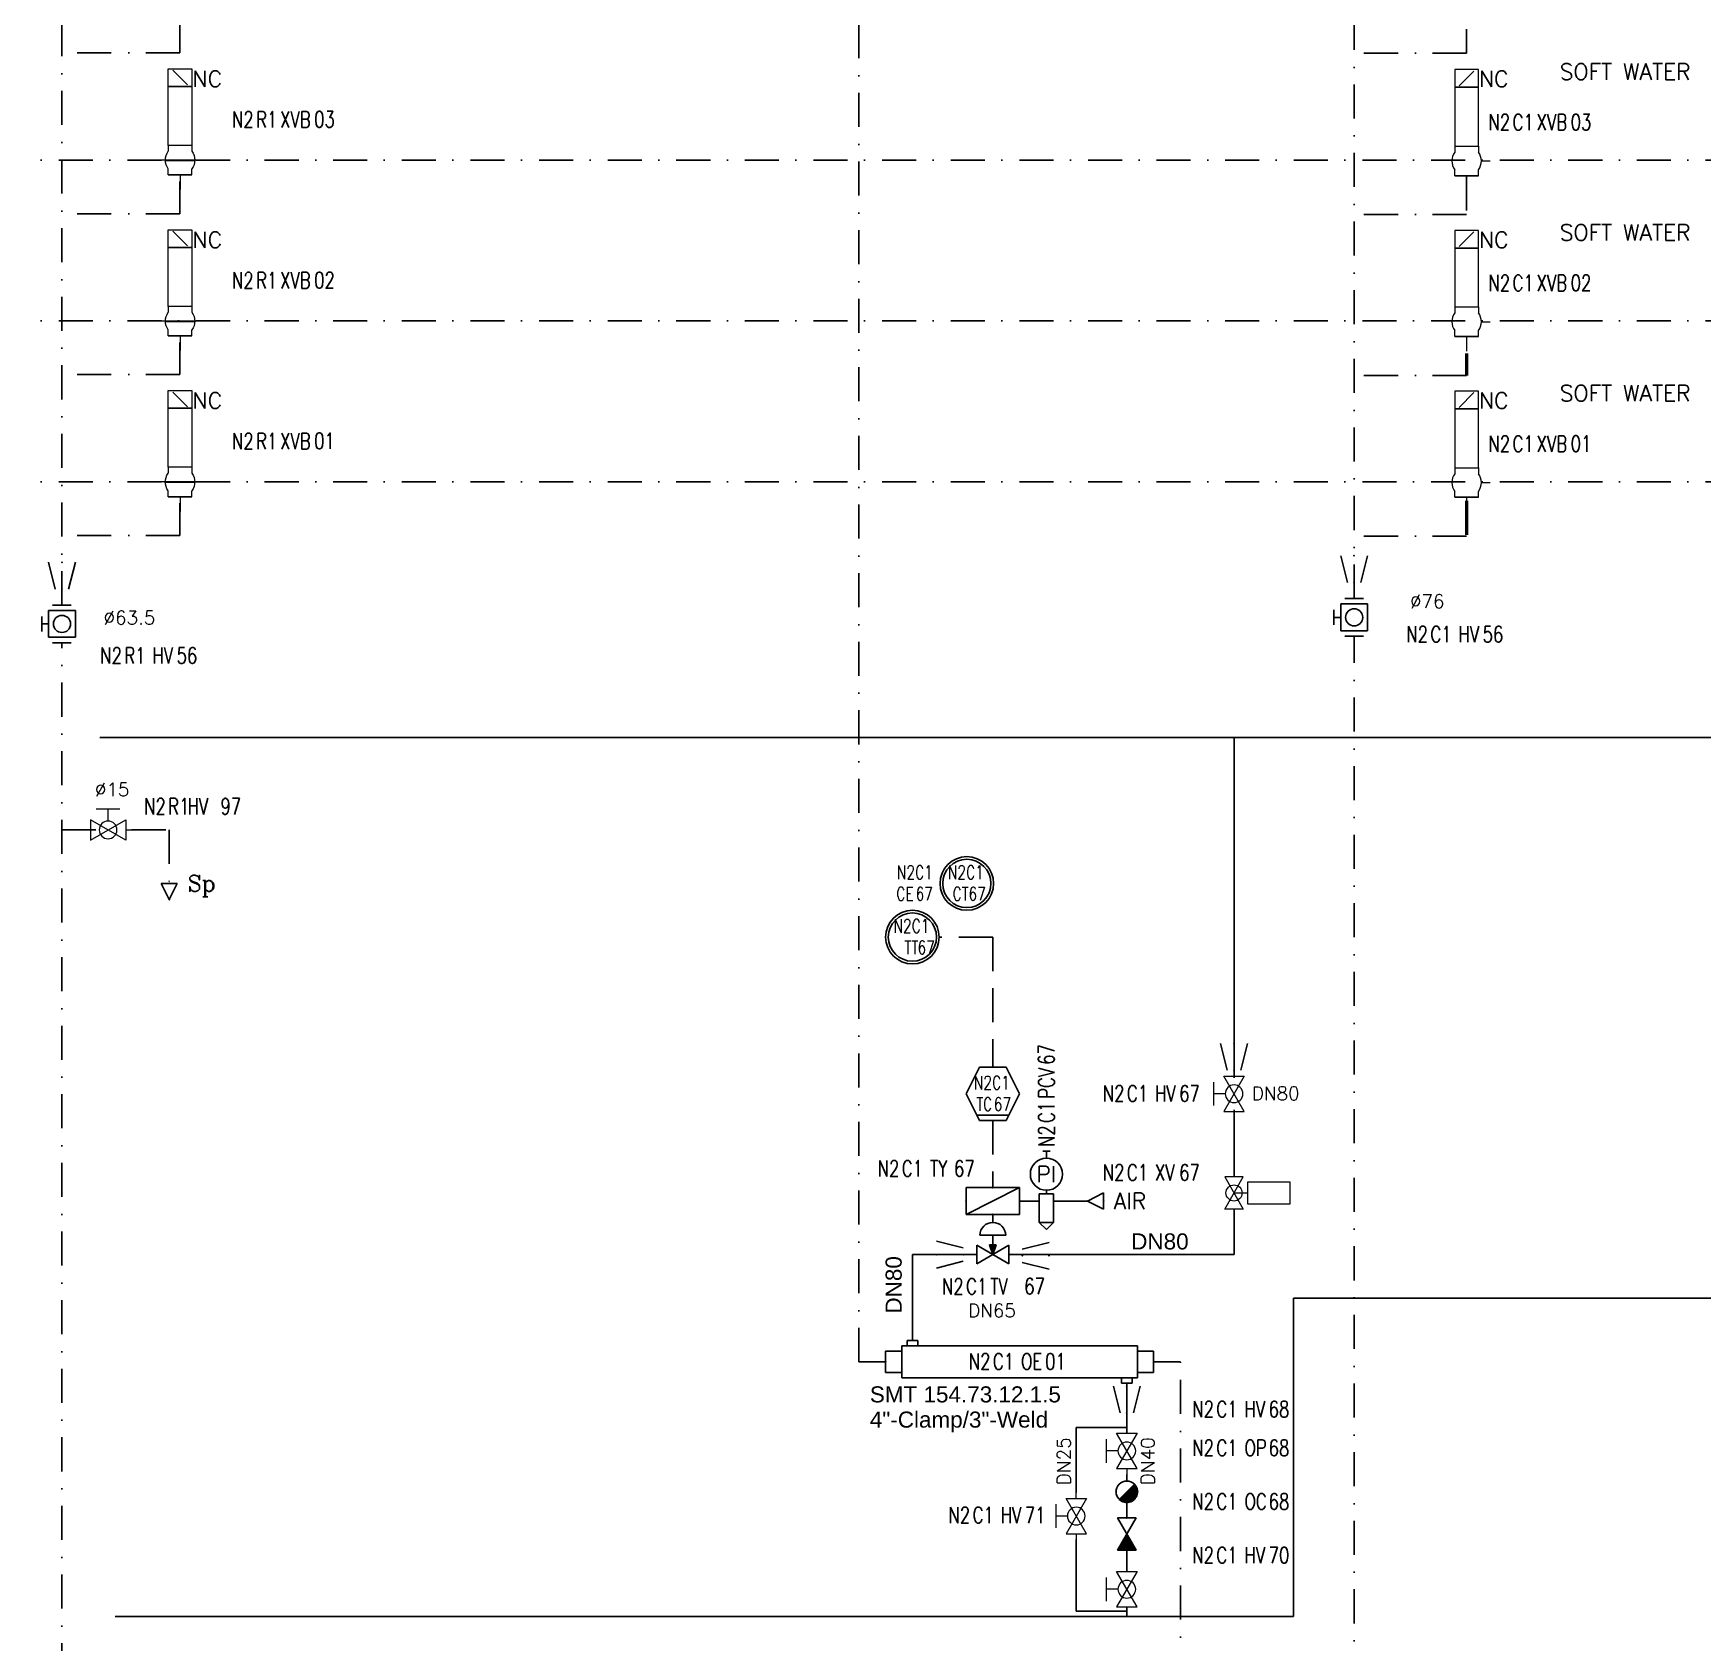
# Model space of a CAD drawing. Header units: inches. Extents: x 23035 to 25275, y 24242 to 25664.
# Drawn here: x 24309.3 to 24620.7, y 24426.5 to 24726.8 of the extents above; entities that cross this region are included whole.
import ezdxf
from ezdxf.enums import TextEntityAlignment as Align

# ---------------------------------------------------------------- set-up
doc = ezdxf.new("R2010")
doc.units = ezdxf.units.IN
doc.header["$MEASUREMENT"] = 0
doc.linetypes.add('DASHDOT2', pattern=[12.7, 6.35, -3.175, 0, -3.175])
doc.linetypes.add('DASHED2', pattern=[9.525, 6.35, -3.175])
for name, color, linetype, lineweight in [('17 Pipe CIP', 4, 'DASHDOT2', 50), ('31 Equipment', 7, 'Continuous', 9), ('40 TXT Data', 7, 'Continuous', 9)]:
    doc.layers.add(name, color=color, linetype=linetype, lineweight=lineweight)
for name, color, linetype in [('20 Pipe Steam Industrial', 231, 'Continuous'), ('DIAMETRE', 7, 'Continuous'), ('ECHANGEURS', 7, 'Continuous'), ('LIAISON INSTRUMENTATION', 140, 'DASHED2'), ('MATERIEL-DIVERS', 7, 'Continuous'), ('REGUL', 140, 'DASHED2'), ('REPERES', 7, 'Continuous'), ('techn-data', 7, 'Continuous'), ('TEXTES', 7, 'Continuous'), ('TUYAUTERIE-AIR INSTRUMENT', 3, 'Continuous'), ('TUYAUTERIE-NEP', 4, 'DASHDOT2'), ('TUYAUTERIE-VAPEUR INDUSTRIELLE', 231, 'Continuous'), ('TUYAUTERIE-VAPEUR PROCESS', 6, 'Continuous'), ('TXT_ENG', 7, 'Continuous'), ('TXT_FR', 7, 'Continuous'), ('VANNES', 7, 'Continuous')]:
    doc.layers.add(name, color=color, linetype=linetype)
doc.layers.get('REPERES').off()
doc.styles.add('ROMANC', font='romanc')
doc.styles.add('ROMANS', font='ROMANS.SHX')
doc.styles.get("Standard").update_dxf_attribs({"font": 'arial.ttf'})

# ---------------------------------------------------------------- blocks, each defined once
blk = doc.blocks.new('APV-VLV-SSEAT-SW41-3')
at = {"layer": '31 Equipment', "ltscale": 38}
for p, q in [((1.25, 15.25), (-1.25, 12.75)), ((-2, 2.5), (-2, 1.5)), ((2, 2.5), (2, 1.5)), ((2.5, 0), (4, 0)), ((-2, -2.5), (-2, -1.5)), ((2, -2.5), (-2, -2.5)), ((-2, -2.5), (2, -2.5)), ((0, -2.5), (0, -5)), ((2, -2.5), (2, -1.5))]:
    blk.add_line(p, q, dxfattribs=at)
for points in [[(-2, 12.5), (2, 12.5), (2, 15.5), (-2, 15.5)], [(-2, 2.5), (2, 2.5), (2, 12.5), (-2, 12.5)]]:
    blk.add_lwpolyline(points, close=True, dxfattribs=at)
for start, end in [(143.1301, 216.8699), (323.1301, 36.8699)]:
    blk.add_arc((0, 0), 2.5, start, end, dxfattribs=at)
blk = doc.blocks.new('CR')
at = {"color": 7}
for p, q in [((-2.5, 2.5), (2.5, 1.25)), ((2.5, 1.25), (2.5, 1.25)), ((2.5, -1.25), (-2.5, -2.5))]:
    blk.add_line(p, q, dxfattribs=at)
at = {"color": 7, "extrusion": (-1, 0, 0)}
blk.add_point((-2.5, 0), dxfattribs=at)
at = {"color": 7, "extrusion": (1, 0, 0)}
blk.add_point((2.5, 0), dxfattribs=at)
blk = doc.blocks.new('VALVBUTT A BRIDES')
at = {"layer": 'VANNES'}
for p, q in [((-1.4, 3.77), (1.4, 3.77)), ((0, 3.77), (0, 2.5)), ((-3.5, -1.73), (-3.5, 1.74)), ((-2.5, 2.5), (-2.5, -2.5)), ((-2.5, 2.5), (2.5, 2.5)), ((2.5, 2.5), (2.5, -2.5)), ((3.5, -1.73), (3.5, 1.74)), ((-2.5, -2.5), (2.5, -2.5))]:
    blk.add_line(p, q, dxfattribs=at)
blk.add_circle((0, 0), 1.6, dxfattribs=at)
blk = doc.blocks.new('*X32')
at = {"color": 0}
for p, q in [((69.01, 247.98), (69.02, 248)), ((69.02, 247.95), (69.07, 248)), ((69.03, 247.92), (69.11, 248)), ((69.04, 247.88), (69.16, 248)), ((69.05, 247.85), (69.2, 248)), ((69.06, 247.81), (69.25, 248)), ((69.07, 247.78), (69.29, 248)), ((69.08, 247.75), (69.34, 248)), ((69.1, 247.71), (69.38, 248)), ((69.11, 247.68), (69.43, 248)), ((69.12, 247.65), (69.47, 248)), ((69.13, 247.61), (69.52, 248)), ((69.14, 247.58), (69.56, 248)), ((69.15, 247.54), (69.61, 248)), ((69.16, 247.51), (69.65, 248)), ((69.17, 247.48), (69.7, 248)), ((69.19, 247.44), (69.74, 248)), ((69.2, 247.41), (69.79, 248)), ((69.21, 247.38), (69.83, 248)), ((69.22, 247.34), (69.88, 248)), ((69.23, 247.31), (69.92, 248)), ((69.24, 247.28), (69.97, 248)), ((69.25, 247.24), (70.01, 248)), ((69.26, 247.21), (70.06, 248)), ((69.28, 247.17), (70.1, 248)), ((69.29, 247.14), (70.15, 248)), ((69.3, 247.11), (70.19, 248)), ((69.31, 247.07), (70.24, 248)), ((69.32, 247.04), (70.28, 248)), ((69.33, 247.01), (70.33, 248)), ((69.34, 246.97), (70.37, 248)), ((69.35, 246.94), (70.42, 248)), ((69.37, 246.9), (70.46, 248)), ((69.38, 246.87), (70.51, 248)), ((69.39, 246.84), (70.55, 248)), ((69.4, 246.8), (70.6, 248)), ((69.41, 246.77), (70.64, 248)), ((69.42, 246.74), (70.68, 248)), ((69.43, 246.7), (70.73, 248)), ((69.44, 246.67), (70.77, 248)), ((69.45, 246.64), (70.82, 248)), ((69.47, 246.6), (70.86, 248)), ((69.48, 246.57), (70.91, 248)), ((69.49, 246.53), (70.95, 248)), ((69.5, 246.5), (71, 248)), ((69.51, 246.47), (70.98, 247.93)), ((69.52, 246.43), (70.96, 247.87)), ((69.53, 246.4), (70.93, 247.8)), ((69.54, 246.37), (70.91, 247.73)), ((69.56, 246.33), (70.89, 247.66)), ((69.57, 246.3), (70.87, 247.6)), ((69.58, 246.26), (70.84, 247.53)), ((69.59, 246.23), (70.82, 247.46)), ((69.6, 246.2), (70.8, 247.4)), ((69.61, 246.16), (70.78, 247.33)), ((69.62, 246.13), (70.75, 247.26)), ((69.63, 246.1), (70.73, 247.19)), ((69.65, 246.06), (70.71, 247.13)), ((69.66, 246.03), (70.69, 247.06)), ((69.67, 246), (70.66, 246.99)), ((69.68, 245.96), (70.64, 246.92)), ((69.69, 245.93), (70.62, 246.86)), ((69.7, 245.89), (70.6, 246.79)), ((69.71, 245.86), (70.57, 246.72)), ((69.72, 245.83), (70.55, 246.65)), ((69.74, 245.79), (70.53, 246.59)), ((69.75, 245.76), (70.51, 246.52)), ((69.76, 245.73), (70.48, 246.45)), ((69.77, 245.69), (70.46, 246.38)), ((69.78, 245.66), (70.44, 246.32)), ((69.79, 245.63), (70.42, 246.25)), ((69.8, 245.59), (70.39, 246.18)), ((69.81, 245.56), (70.37, 246.12)), ((69.83, 245.52), (70.35, 246.05)), ((69.84, 245.49), (70.33, 245.98)), ((69.85, 245.46), (70.3, 245.91)), ((69.86, 245.42), (70.28, 245.85)), ((69.87, 245.39), (70.26, 245.78)), ((69.88, 245.36), (70.24, 245.71)), ((69.89, 245.32), (70.21, 245.64)), ((69.9, 245.29), (70.19, 245.58)), ((69.92, 245.25), (70.17, 245.51)), ((69.93, 245.22), (70.15, 245.44)), ((69.94, 245.19), (70.12, 245.37)), ((69.95, 245.15), (70.1, 245.31)), ((69.96, 245.12), (70.08, 245.24)), ((69.97, 245.09), (70.06, 245.17)), ((69.98, 245.05), (70.04, 245.11)), ((69.99, 245.02), (70.01, 245.04))]:
    blk.add_line(p, q, dxfattribs=at)
blk = doc.blocks.new('CVC')
at = {"color": 7}
for p, q in [((-2.4, 3.6), (-2.4, 3.6)), ((2.4, 3.6), (-2.4, 3.6)), ((0, 3.6), (0, 1.8)), ((3, -1.734), (-3, 1.734)), ((-3, -1.734), (3, 1.734)), ((-3, 1.734), (-3, -1.734)), ((-0.6, 1.8), (0, 0)), ((0.6, 1.8), (-0.6, 1.8)), ((0, 0), (0.6, 1.8)), ((3, 1.734), (3, -1.734))]:
    blk.add_line(p, q, dxfattribs=at)
blk.add_arc((0, 3.6), 2.4, 0, 180, dxfattribs=at)
at = {"color": 7, "xscale": 0.6000000000000001, "yscale": 0.6000000000000001, "zscale": 0.6000000000000001}
blk.add_blockref('*X32', (-42, -147), dxfattribs=at)
blk = doc.blocks.new('EP')
at = {"color": 7}
for p, q in [((-5, -2.5), (-5, 2.5)), ((-5, -2.5), (5, 2.5)), ((-5, 2.5), (5, 2.5)), ((5, 2.5), (5, -2.5)), ((5, -2.5), (-5, -2.5))]:
    blk.add_line(p, q, dxfattribs=at)
at = {"color": 7, "extrusion": (-1, 0, 0)}
blk.add_point((-5, 0), dxfattribs=at)
at = {"color": 7, "extrusion": (0, 1, 0)}
blk.add_point((0, 2.5), dxfattribs=at)
at = {"color": 7, "extrusion": (1, 0, 0)}
blk.add_point((5, 0), dxfattribs=at)
at = {"color": 7, "extrusion": (0, -1, 0)}
blk.add_point((0, -2.5), dxfattribs=at)
at = {"layer": 'REGUL', "color": 2}
for p in [(-5, 0), (0, 2.5), (5, 0), (0, -2.5)]:
    blk.add_point(p, dxfattribs=at)
at = {"layer": 'REGUL', "color": 7, "extrusion": (-1, 0, 0)}
blk.add_point((-5, 0), dxfattribs=at)
at = {"layer": 'REGUL', "color": 7, "extrusion": (0, 1, 0)}
blk.add_point((0, 2.5), dxfattribs=at)
at = {"layer": 'REGUL', "color": 7, "extrusion": (1, 0, 0)}
blk.add_point((5, 0), dxfattribs=at)
at = {"layer": 'REGUL', "color": 7, "extrusion": (0, -1, 0)}
blk.add_point((0, -2.5), dxfattribs=at)
blk = doc.blocks.new('INSTR-F-L-TT')
at = {"layer": 'MATERIEL-DIVERS'}
for radius in [5, 4.5]:
    blk.add_circle((0, 0), radius, dxfattribs=at)
blk = doc.blocks.new('INSTR-F-PLC-TC')
at = {"layer": 'MATERIEL-DIVERS', "color": 7, "lineweight": -3}
for p, q in [((-5, 0), (-2.5, 5)), ((-2.5, 5), (2.5, 5)), ((2.5, 5), (5, 0)), ((-2.5, -5), (-5, 0)), ((5, 0), (2.5, -5)), ((-3, -4), (3, -4)), ((2.5, -5), (-2.5, -5))]:
    blk.add_line(p, q, dxfattribs=at)
blk = doc.blocks.new('TUBLISSE')
at = {"layer": 'MATERIEL-DIVERS'}
for p, q in [((4, 3), (4, 4)), ((4, 4), (6, 4)), ((6, 4), (6, 3)), ((3, 2), (0, 2)), ((0, 2), (0, -2)), ((47, 3), (3, 3)), ((3, 3), (3, -3)), ((47, -3), (47, 3)), ((47, 2), (50, 2)), ((50, 2), (50, -2)), ((0, -2), (3, -2)), ((3, -3), (47, -3)), ((44, -4), (44, -3)), ((46, -3), (46, -4)), ((50, -2), (47, -2)), ((46, -4), (44, -4))]:
    blk.add_line(p, q, dxfattribs=at)
at = {"layer": 'MATERIEL-DIVERS', "color": 7, "extrusion": (0, 1, 0)}
blk.add_point((5, 4), dxfattribs=at)
at = {"layer": 'MATERIEL-DIVERS', "color": 2}
for p in [(5, 4), (0, 0), (50, 0), (45, -4)]:
    blk.add_point(p, dxfattribs=at)
at = {"layer": 'MATERIEL-DIVERS', "color": 7, "extrusion": (-1, 0, 0)}
blk.add_point((0, 0), dxfattribs=at)
at = {"layer": 'MATERIEL-DIVERS', "color": 7, "extrusion": (1, 0, 0)}
blk.add_point((50, 0), dxfattribs=at)
at = {"layer": 'MATERIEL-DIVERS', "color": 7, "extrusion": (0, -1, 0)}
blk.add_point((45, -4), dxfattribs=at)
blk = doc.blocks.new('DETR12MODIF')
at = {"layer": 'MATERIEL-DIVERS', "color": 7}
for p, q in [((-0.67, 9.33), (0.67, 9.33)), ((0, 8), (0, 9.33)), ((-1.33, 0), (-2, 0)), ((-1.33, -4), (-1.33, 1.33)), ((-1.33, 1.33), (1.33, 1.33)), ((1.33, 1.33), (1.33, -4)), ((1.33, 0), (2, 0)), ((-1.33, -4), (0, -5.33)), ((1.33, -4), (-1.33, -4)), ((0, -5.33), (1.33, -4))]:
    blk.add_line(p, q, dxfattribs=at)
at = {"layer": 'MATERIEL-DIVERS'}
blk.add_line((0, 2), (0, 1.33), dxfattribs=at)
blk.add_circle((0, 5), 3, dxfattribs=at)
at = {"layer": 'MATERIEL-DIVERS', "style": 'ROMANS'}
blk.add_text('PI', height=3, dxfattribs=at).set_placement((0, 5), align=Align.MIDDLE)
blk = doc.blocks.new('FLE23-A')
at = {"color": 7}
for p, q in [((0, 1.5), (-3, 0)), ((-3, 0), (0, -1.5)), ((0, -1.5), (0, 1.5))]:
    blk.add_line(p, q, dxfattribs=at)
at = {"layer": 'MATERIEL-DIVERS', "color": 7, "extrusion": (-1, 0, 0)}
blk.add_point((-3, 0), dxfattribs=at)
at = {"layer": 'MATERIEL-DIVERS', "color": 2}
for p in [(-3, 0), (0, 0)]:
    blk.add_point(p, dxfattribs=at)
at = {"layer": 'MATERIEL-DIVERS', "color": 7, "extrusion": (1, 0, 0)}
blk.add_point((0, 0), dxfattribs=at)
blk = doc.blocks.new('APV-VLVM-BALL-KHV+MF-1')
at = {"layer": '31 Equipment'}
for p, q in [((-2, 3.5), (2, 3.5)), ((0, 1.5), (0, 3.5)), ((-3, 1.734), (-3, -1.734)), ((-3, -1.734), (3, 1.734)), ((3, -1.734), (-3, 1.734)), ((3, 1.734), (3, -1.734))]:
    blk.add_line(p, q, dxfattribs=at)
at = {"layer": '31 Equipment', "ltscale": 38}
for p, q in [((-3, 0), (-4, 0)), ((3, 0), (4, 0))]:
    blk.add_line(p, q, dxfattribs=at)
at = {"layer": '31 Equipment'}
blk.add_circle((0, 0), 1.5, dxfattribs=at)
blk = doc.blocks.new('*X24')
at = {"color": 0}
for p, q in [((96.47, 162.96), (103.54, 170.03)), ((96.49, 162.94), (103.56, 170.01)), ((96.51, 162.92), (103.58, 169.99)), ((96.53, 162.9), (103.6, 169.97)), ((96.56, 162.88), (103.62, 169.94)), ((96.58, 162.85), (103.65, 169.92)), ((96.6, 162.83), (103.67, 169.9)), ((96.63, 162.81), (103.69, 169.87)), ((96.65, 162.79), (103.71, 169.85)), ((96.67, 162.77), (103.73, 169.83)), ((96.7, 162.75), (103.75, 169.8)), ((96.72, 162.73), (103.77, 169.78)), ((96.74, 162.7), (103.8, 169.76)), ((96.77, 162.68), (103.82, 169.73)), ((96.79, 162.66), (103.84, 169.71)), ((96.82, 162.64), (103.86, 169.68)), ((96.84, 162.62), (103.88, 169.66)), ((96.87, 162.6), (103.9, 169.63)), ((96.89, 162.58), (103.92, 169.61)), ((96.92, 162.56), (103.94, 169.58)), ((96.94, 162.54), (103.96, 169.56)), ((96.97, 162.52), (103.98, 169.53)), ((96.99, 162.5), (104, 169.51)), ((97.02, 162.49), (104.01, 169.48)), ((97.05, 162.47), (104.03, 169.45)), ((97.07, 162.45), (104.05, 169.43)), ((97.1, 162.43), (104.07, 169.4)), ((97.12, 162.41), (104.09, 169.38)), ((97.15, 162.39), (104.11, 169.35)), ((97.18, 162.37), (104.13, 169.32)), ((97.2, 162.36), (104.14, 169.3)), ((97.23, 162.34), (104.16, 169.27)), ((97.26, 162.32), (104.18, 169.24)), ((97.28, 162.3), (104.2, 169.22)), ((97.31, 162.28), (104.22, 169.19)), ((97.34, 162.27), (104.23, 169.16)), ((97.37, 162.25), (104.25, 169.13)), ((97.39, 162.23), (104.27, 169.11)), ((97.42, 162.22), (104.28, 169.08)), ((97.45, 162.2), (104.3, 169.05)), ((97.48, 162.18), (104.32, 169.02)), ((97.51, 162.17), (104.33, 168.99)), ((97.54, 162.15), (104.35, 168.96)), ((97.56, 162.13), (104.37, 168.94)), ((97.59, 162.12), (104.38, 168.91)), ((97.62, 162.1), (104.4, 168.88)), ((97.65, 162.09), (104.41, 168.85)), ((97.68, 162.07), (104.43, 168.82)), ((97.71, 162.05), (104.45, 168.79)), ((97.74, 162.04), (104.46, 168.76)), ((97.77, 162.02), (104.48, 168.73)), ((97.8, 162.01), (104.49, 168.7)), ((97.83, 161.99), (104.51, 168.67)), ((97.86, 161.98), (104.52, 168.64)), ((97.89, 161.97), (104.53, 168.61)), ((97.92, 161.95), (104.55, 168.58)), ((97.95, 161.94), (104.56, 168.55)), ((97.98, 161.92), (104.58, 168.52)), ((98.02, 161.91), (104.59, 168.48)), ((98.05, 161.9), (104.6, 168.45)), ((98.08, 161.88), (104.62, 168.42)), ((98.11, 161.87), (104.63, 168.39)), ((98.14, 161.86), (104.64, 168.36)), ((98.17, 161.84), (104.66, 168.33)), ((98.21, 161.83), (104.67, 168.29)), ((98.24, 161.82), (104.68, 168.26)), ((98.27, 161.81), (104.69, 168.23)), ((98.31, 161.8), (104.7, 168.19)), ((98.34, 161.78), (104.72, 168.16)), ((98.37, 161.77), (104.73, 168.13)), ((98.41, 161.76), (104.74, 168.09)), ((98.44, 161.75), (104.75, 168.06)), ((98.47, 161.74), (104.76, 168.03)), ((98.51, 161.73), (104.77, 167.99)), ((98.54, 161.72), (104.78, 167.96)), ((98.58, 161.71), (104.79, 167.92)), ((98.61, 161.7), (104.8, 167.89)), ((98.65, 161.69), (104.81, 167.85)), ((98.68, 161.68), (104.82, 167.82)), ((98.72, 161.67), (104.83, 167.78)), ((98.75, 161.66), (104.84, 167.75)), ((98.79, 161.65), (104.85, 167.71)), ((98.82, 161.64), (104.86, 167.68)), ((98.86, 161.63), (104.87, 167.64)), ((98.9, 161.62), (104.88, 167.6)), ((98.93, 161.62), (104.88, 167.57)), ((98.97, 161.61), (104.89, 167.53)), ((99.01, 161.6), (104.9, 167.49)), ((99.04, 161.59), (104.91, 167.46)), ((99.08, 161.58), (104.92, 167.42)), ((99.12, 161.58), (104.92, 167.38)), ((99.16, 161.57), (104.93, 167.34)), ((99.2, 161.56), (104.94, 167.3)), ((99.24, 161.56), (104.94, 167.26)), ((99.27, 161.55), (104.95, 167.23)), ((99.31, 161.55), (104.95, 167.19)), ((99.35, 161.54), (104.96, 167.15)), ((99.39, 161.54), (104.96, 167.11)), ((99.43, 161.53), (104.97, 167.07)), ((99.47, 161.53), (104.97, 167.03)), ((99.51, 161.52), (104.98, 166.99)), ((99.56, 161.52), (104.98, 166.94)), ((99.6, 161.52), (104.98, 166.9)), ((99.64, 161.51), (104.99, 166.86)), ((99.68, 161.51), (104.99, 166.82)), ((99.72, 161.51), (104.99, 166.78)), ((99.77, 161.51), (104.99, 166.73)), ((99.81, 161.5), (105, 166.69)), ((99.85, 161.5), (105, 166.65)), ((99.9, 161.5), (105, 166.6)), ((99.94, 161.5), (105, 166.56)), ((99.99, 161.5), (105, 166.51)), ((100.03, 161.5), (105, 166.47)), ((100.08, 161.5), (105, 166.42)), ((100.12, 161.5), (105, 166.38)), ((100.17, 161.5), (105, 166.33)), ((100.21, 161.5), (105, 166.29)), ((100.26, 161.51), (104.99, 166.24)), ((100.31, 161.51), (104.99, 166.19)), ((100.36, 161.51), (104.99, 166.14)), ((100.41, 161.52), (104.98, 166.09)), ((100.46, 161.52), (104.98, 166.04)), ((100.5, 161.53), (104.97, 166)), ((100.55, 161.53), (104.97, 165.95)), ((100.61, 161.54), (104.96, 165.89)), ((100.66, 161.54), (104.96, 165.84)), ((100.71, 161.55), (104.95, 165.79)), ((100.76, 161.56), (104.94, 165.74)), ((100.82, 161.57), (104.93, 165.68)), ((100.87, 161.58), (104.92, 165.63)), ((100.92, 161.59), (104.91, 165.58)), ((100.98, 161.6), (104.9, 165.52)), ((101.04, 161.61), (104.89, 165.46)), ((101.09, 161.62), (104.88, 165.41)), ((101.15, 161.63), (104.87, 165.35)), ((101.21, 161.65), (104.85, 165.29)), ((101.27, 161.66), (104.84, 165.23)), ((101.33, 161.68), (104.82, 165.17)), ((101.4, 161.7), (104.8, 165.1)), ((101.46, 161.72), (104.78, 165.04)), ((101.53, 161.74), (104.76, 164.97)), ((101.59, 161.76), (104.74, 164.91)), ((101.66, 161.78), (104.72, 164.84)), ((101.73, 161.81), (104.69, 164.77)), ((101.8, 161.84), (104.66, 164.7)), ((101.88, 161.87), (104.63, 164.62)), ((101.95, 161.9), (104.6, 164.55)), ((102.03, 161.93), (104.57, 164.47)), ((102.12, 161.97), (104.53, 164.38)), ((102.2, 162.01), (104.49, 164.3)), ((102.29, 162.06), (104.44, 164.21)), ((102.39, 162.11), (104.39, 164.11)), ((102.49, 162.16), (104.34, 164.01)), ((102.6, 162.23), (104.27, 163.9)), ((102.72, 162.31), (104.19, 163.78)), ((102.86, 162.4), (104.1, 163.64)), ((103.02, 162.52), (103.98, 163.48)), ((103.26, 162.71), (103.79, 163.24))]:
    blk.add_line(p, q, dxfattribs=at)
blk = doc.blocks.new('ST')
at = {"color": 7}
blk.add_line((-1.41, 1.42), (1.42, -1.41), dxfattribs=at)
for start, end in [(134.8377, 315.1619), (315.2431, 134.7569)]:
    blk.add_arc((0, 0), 2, start, end, dxfattribs=at)
at = {"color": 7, "extrusion": (-1, 0, 0)}
blk.add_point((-2, 0), dxfattribs=at)
at = {"color": 7, "extrusion": (0, 1, 0)}
blk.add_point((0, 2), dxfattribs=at)
at = {"color": 7, "extrusion": (1, 0, 0)}
blk.add_point((2, 0), dxfattribs=at)
at = {"color": 7, "extrusion": (0, -1, 0)}
blk.add_point((0, -2), dxfattribs=at)
at = {"color": 7, "xscale": -0.4, "yscale": 0.4, "zscale": 0.4}
blk.add_blockref('*X24', (40, -66.6), dxfattribs=at)
blk = doc.blocks.new('*X33')
at = {"color": 0}
for p, q in [((-1.24, 0), (-1.22, 0.01)), ((-1.22, -0.01), (-1.24, 0)), ((-1.19, -0.04), (-1.01, 0.13)), ((-1.01, -0.13), (-1.19, 0.04)), ((-1.13, -0.07), (-0.81, 0.26)), ((-0.81, -0.26), (-1.13, 0.07)), ((-1.07, -0.1), (-0.6, 0.38)), ((-0.6, -0.38), (-1.07, 0.1)), ((-1.02, -0.13), (-0.39, 0.5)), ((-0.39, -0.5), (-1.02, 0.13)), ((-0.96, -0.17), (-0.18, 0.62)), ((-0.18, -0.62), (-0.96, 0.17)), ((-0.9, -0.2), (0.03, 0.74)), ((0.03, -0.74), (-0.9, 0.2)), ((-0.85, -0.23), (0.24, 0.86)), ((0.24, -0.86), (-0.85, 0.23)), ((-0.79, -0.26), (0.45, 0.98)), ((0.45, -0.98), (-0.79, 0.26)), ((-0.74, -0.29), (0.66, 1.1)), ((0.66, -1.1), (-0.74, 0.29)), ((-0.68, -0.33), (0.87, 1.22)), ((0.87, -1.22), (-0.68, 0.33)), ((-0.62, -0.36), (1.08, 1.34)), ((1.08, -1.34), (-0.62, 0.36)), ((-0.57, -0.39), (1.28, 1.46)), ((1.28, -1.46), (-0.57, 0.39)), ((-0.51, -0.42), (1.49, 1.58)), ((1.49, -1.58), (-0.51, 0.42)), ((-0.46, -0.46), (1.7, 1.7)), ((1.7, -1.7), (-0.46, 0.46)), ((-0.4, -0.49), (1.91, 1.82)), ((1.91, -1.82), (-0.4, 0.49)), ((-0.34, -0.52), (2.12, 1.94)), ((2.12, -1.94), (-0.34, 0.52)), ((-0.29, -0.55), (2.33, 2.06)), ((2.33, -2.06), (-0.29, 0.55)), ((-0.23, -0.59), (2.54, 2.18)), ((2.54, -2.18), (-0.23, 0.59)), ((-0.18, -0.62), (2.75, 2.3)), ((2.75, -2.3), (-0.18, 0.62)), ((-0.12, -0.65), (2.96, 2.43)), ((2.96, -2.43), (-0.12, 0.65)), ((-0.06, -0.68), (3.16, 2.55)), ((3.16, -2.55), (-0.06, 0.68)), ((-0.01, -0.72), (3.37, 2.67)), ((3.37, -2.67), (-0.01, 0.72)), ((0.05, -0.75), (3.58, 2.79)), ((3.58, -2.79), (0.05, 0.75)), ((0.1, -0.78), (3.79, 2.91)), ((3.79, -2.91), (0.1, 0.78)), ((0.16, -0.81), (4, 3.03)), ((4, -3.03), (0.16, 0.81)), ((0.22, -0.84), (4.21, 3.15)), ((4.21, -3.15), (0.22, 0.84)), ((0.27, -0.88), (4.42, 3.27)), ((4.42, -3.27), (0.27, 0.88)), ((0.33, -0.91), (4.63, 3.39)), ((4.63, -3.39), (0.33, 0.91)), ((0.38, -0.94), (4.84, 3.51)), ((4.84, -3.51), (0.38, 0.94)), ((0.44, -0.97), (5, 3.59)), ((5, -3.59), (0.44, 0.97)), ((0.5, -1.01), (5, 3.5)), ((5, -3.5), (0.5, 1.01)), ((0.55, -1.04), (5, 3.41)), ((5, -3.41), (0.55, 1.04)), ((0.61, -1.07), (5, 3.32)), ((5, -3.32), (0.61, 1.07)), ((0.66, -1.1), (5, 3.23)), ((5, -3.23), (0.66, 1.1)), ((0.72, -1.14), (5, 3.14)), ((5, -3.14), (0.72, 1.14)), ((0.78, -1.17), (5, 3.06)), ((5, -3.06), (0.78, 1.17)), ((0.83, -1.2), (5, 2.97)), ((5, -2.97), (0.83, 1.2)), ((0.89, -1.23), (5, 2.88)), ((5, -2.88), (0.89, 1.23)), ((0.94, -1.27), (5, 2.79)), ((5, -2.79), (0.94, 1.27)), ((1, -1.3), (5, 2.7)), ((5, -2.7), (1, 1.3)), ((1.06, -1.33), (5, 2.61)), ((5, -2.61), (1.06, 1.33)), ((1.11, -1.36), (5, 2.53)), ((5, -2.53), (1.11, 1.36)), ((1.17, -1.39), (5, 2.44)), ((5, -2.44), (1.17, 1.39)), ((1.22, -1.43), (5, 2.35)), ((5, -2.35), (1.22, 1.43)), ((1.28, -1.46), (5, 2.26)), ((5, -2.26), (1.28, 1.46)), ((1.34, -1.49), (5, 2.17)), ((5, -2.17), (1.34, 1.49)), ((1.39, -1.52), (5, 2.08)), ((5, -2.08), (1.39, 1.52)), ((1.45, -1.56), (5, 1.99)), ((5, -1.99), (1.45, 1.56)), ((1.51, -1.59), (5, 1.91)), ((5, -1.91), (1.51, 1.59)), ((1.56, -1.62), (5, 1.82)), ((5, -1.82), (1.56, 1.62)), ((1.62, -1.65), (5, 1.73)), ((5, -1.73), (1.62, 1.65)), ((5, -1.64), (1.67, 1.69)), ((1.67, -1.69), (5, 1.64)), ((5, -1.55), (1.73, 1.72)), ((1.73, -1.72), (5, 1.55)), ((5, -1.46), (1.79, 1.75)), ((1.79, -1.75), (5, 1.46)), ((5, -1.38), (1.84, 1.78)), ((1.84, -1.78), (5, 1.38)), ((5, -1.29), (1.9, 1.81)), ((1.9, -1.81), (5, 1.29)), ((5, -1.2), (1.95, 1.85)), ((1.95, -1.85), (5, 1.2)), ((5, -1.11), (2.01, 1.88)), ((2.01, -1.88), (5, 1.11)), ((5, -1.02), (2.07, 1.91)), ((2.07, -1.91), (5, 1.02)), ((5, -0.93), (2.12, 1.94)), ((2.12, -1.94), (5, 0.93)), ((5, -0.85), (2.18, 1.98)), ((2.18, -1.98), (5, 0.85)), ((5, -0.76), (2.23, 2.01)), ((2.23, -2.01), (5, 0.76)), ((5, -0.67), (2.29, 2.04)), ((2.29, -2.04), (5, 0.67)), ((5, -0.58), (2.35, 2.07)), ((2.35, -2.07), (5, 0.58)), ((5, -0.49), (2.4, 2.11)), ((2.4, -2.11), (5, 0.49)), ((5, -0.4), (2.46, 2.14)), ((2.46, -2.14), (5, 0.4)), ((5, -0.32), (2.51, 2.17)), ((2.51, -2.17), (5, 0.32)), ((5, -0.23), (2.57, 2.2)), ((2.57, -2.2), (5, 0.23)), ((5, -0.14), (2.63, 2.24)), ((2.63, -2.24), (5, 0.14)), ((5, -0.05), (2.68, 2.27)), ((2.68, -2.27), (5, 0.05)), ((5, 0.04), (2.74, 2.3)), ((5, 0.13), (2.79, 2.33)), ((5, 0.21), (2.85, 2.36)), ((5, 0.3), (2.91, 2.4)), ((5, 0.39), (2.96, 2.43)), ((5, 0.48), (3.02, 2.46)), ((5, 0.57), (3.07, 2.49)), ((5, 0.66), (3.13, 2.53)), ((5, 0.75), (3.19, 2.56)), ((5, 0.83), (3.24, 2.59)), ((5, 0.92), (3.3, 2.62)), ((5, 1.01), (3.35, 2.66)), ((5, 1.1), (3.41, 2.69)), ((5, 1.19), (3.47, 2.72)), ((5, 1.28), (3.52, 2.75)), ((5, 1.36), (3.58, 2.79)), ((5, 1.45), (3.63, 2.82)), ((5, 1.54), (3.69, 2.85)), ((5, 1.63), (3.75, 2.88)), ((5, 1.72), (3.8, 2.91)), ((5, 1.81), (3.86, 2.95)), ((5, 1.89), (3.92, 2.98)), ((5, 1.98), (3.97, 3.01)), ((5, 2.07), (4.03, 3.04)), ((5, 2.16), (4.08, 3.08)), ((5, 2.25), (4.14, 3.11)), ((5, 2.34), (4.2, 3.14)), ((5, 2.42), (4.25, 3.17)), ((5, 2.51), (4.31, 3.21)), ((5, 2.6), (4.36, 3.24)), ((5, 2.69), (4.42, 3.27)), ((5, 2.78), (4.48, 3.3)), ((5, 2.87), (4.53, 3.33)), ((5, 2.95), (4.59, 3.37)), ((5, 3.04), (4.64, 3.4)), ((5, 3.13), (4.7, 3.43)), ((5, 3.22), (4.76, 3.46)), ((5, 3.31), (4.81, 3.5)), ((5, 3.4), (4.87, 3.53)), ((5, 3.49), (4.92, 3.56)), ((5, 3.57), (4.98, 3.59)), ((2.74, -2.3), (5, -0.04)), ((2.79, -2.33), (5, -0.13)), ((2.85, -2.36), (5, -0.21)), ((2.91, -2.4), (5, -0.3)), ((2.96, -2.43), (5, -0.39)), ((3.02, -2.46), (5, -0.48)), ((3.07, -2.49), (5, -0.57)), ((3.13, -2.53), (5, -0.66)), ((3.19, -2.56), (5, -0.75)), ((3.24, -2.59), (5, -0.83)), ((3.3, -2.62), (5, -0.92)), ((3.35, -2.66), (5, -1.01)), ((3.41, -2.69), (5, -1.1)), ((3.47, -2.72), (5, -1.19)), ((3.52, -2.75), (5, -1.28)), ((3.58, -2.79), (5, -1.36)), ((3.63, -2.82), (5, -1.45)), ((3.69, -2.85), (5, -1.54)), ((3.75, -2.88), (5, -1.63)), ((3.8, -2.91), (5, -1.72)), ((3.86, -2.95), (5, -1.81)), ((3.92, -2.98), (5, -1.89)), ((3.97, -3.01), (5, -1.98)), ((4.03, -3.04), (5, -2.07)), ((4.08, -3.08), (5, -2.16)), ((4.14, -3.11), (5, -2.25)), ((4.2, -3.14), (5, -2.34)), ((4.25, -3.17), (5, -2.42)), ((4.31, -3.21), (5, -2.51)), ((4.36, -3.24), (5, -2.6)), ((4.42, -3.27), (5, -2.69)), ((4.48, -3.3), (5, -2.78)), ((4.53, -3.33), (5, -2.87)), ((4.59, -3.37), (5, -2.95)), ((4.64, -3.4), (5, -3.04)), ((4.7, -3.43), (5, -3.13)), ((4.76, -3.46), (5, -3.22)), ((4.81, -3.5), (5, -3.31)), ((4.87, -3.53), (5, -3.4)), ((4.92, -3.56), (5, -3.49)), ((4.98, -3.59), (5, -3.57))]:
    blk.add_line(p, q, dxfattribs=at)
blk = doc.blocks.new('NRVS')
at = {"color": 7}
for p, q in [((-3, -1.73), (-3, 1.73)), ((3, 1.73), (-3, -1.73)), ((-3, 1.73), (3, -1.73)), ((3, -1.73), (3, 1.73))]:
    blk.add_line(p, q, dxfattribs=at)
at = {"color": 7, "extrusion": (1, 0, 0)}
blk.add_point((3, 0), dxfattribs=at)
at = {"color": 7, "extrusion": (-1, 0, 0)}
blk.add_point((-3, 0), dxfattribs=at)
at = {"color": 7, "xscale": 0.4801664355062404, "yscale": 0.4801664355062404, "zscale": 0.4801664355062404}
blk.add_blockref('*X33', (0.6, 0), dxfattribs=at)
blk = doc.blocks.new('APV-VLV-SSEAT-SW42-3')
at = {"layer": '31 Equipment', "ltscale": 38}
for p, q in [((1.25, 15.25), (-1.25, 12.75)), ((-2, 2.5), (-2, 1.5)), ((2, 2.5), (2, 1.5)), ((-2, -2.5), (-2, -1.5)), ((2, -2.5), (-2, -2.5)), ((-2, -2.5), (2, -2.5)), ((0, -2.5), (0, -5)), ((2, -2.5), (2, -1.5))]:
    blk.add_line(p, q, dxfattribs=at)
at = {"layer": '31 Equipment'}
for p, q in [((-4, 0), (-2.5, 0)), ((2.5, 0), (4, 0))]:
    blk.add_line(p, q, dxfattribs=at)
at = {"layer": '31 Equipment', "lineweight": 30}
blk.add_line((2.5, 0), (-2.5, 0), dxfattribs=at)
at = {"layer": '31 Equipment', "ltscale": 38}
for points in [[(-2, 12.5), (2, 12.5), (2, 15.5), (-2, 15.5)], [(-2, 2.5), (2, 2.5), (2, 12.5), (-2, 12.5)]]:
    blk.add_lwpolyline(points, close=True, dxfattribs=at)
for start, end in [(143.1301, 216.8699), (323.1301, 36.8699)]:
    blk.add_arc((0, 0), 2.5, start, end, dxfattribs=at)
blk = doc.blocks.new('APV-VLV-BALL-KHV+MF-3')
at = {"layer": '31 Equipment', "ltscale": 38}
for p, q in [((-3, 0), (-4, 0)), ((0, 0), (0, 2.5)), ((3, 0), (4, 0))]:
    blk.add_line(p, q, dxfattribs=at)
at = {"layer": '31 Equipment'}
for p, q in [((-3, 1.734), (-3, -1.734)), ((-3, -1.734), (3, 1.734)), ((3, -1.734), (-3, 1.734)), ((3, 1.734), (3, -1.734))]:
    blk.add_line(p, q, dxfattribs=at)
at = {"layer": '31 Equipment', "ltscale": 38}
blk.add_lwpolyline([(-2, 2.5), (2, 2.5), (2, 10.5), (-2, 10.5)], close=True, dxfattribs=at)
at = {"layer": '31 Equipment'}
blk.add_circle((0, 0), 1.5, dxfattribs=at)
blk = doc.blocks.new('REPNORM')
at = {"layer": 'TEXTES', "style": 'ROMANS', "width": 0.75}
for tag, p in [('ZONE', (-9.75, -1.25)), ('SOUSZONE', (-5.25, -1.25)), ('ELEMENT', (0, -1.25)), ('NUM', (4.5, -1.25))]:
    blk.add_attdef(tag, p, '', height=3, dxfattribs=at)
blk = doc.blocks.new('REPNORM1')
at = {"layer": 'TEXTES', "style": 'ROMANS', "width": 0.75}
for tag, p in [('ZONE', (-9.75, -1.25)), ('SOUSZONE', (-5.25, -1.25)), ('ELEMENT', (-0.75, -1.25)), ('NUM', (5.59, -1.22))]:
    blk.add_attdef(tag, p, '', height=3, dxfattribs=at)
blk = doc.blocks.new('REPINS2')
at = {"layer": 'TEXTES', "style": 'ROMANS', "width": 0.7}
for tag, p in [('ZONE', (-3.35, 0.8)), ('SOUSZONE', (0.05, 0.8)), ('NUM', (0.7, -2.6))]:
    blk.add_attdef(tag, p, '', height=2.5, dxfattribs=at)
blk.add_attdef('ELEMENT', text='', height=2.5, dxfattribs=at).set_placement((-1.56, -2.59), align=Align.CENTER)
blk = doc.blocks.new('INSTR-F-L-CT')
at = {"layer": 'MATERIEL-DIVERS'}
for radius in [5, 4.5]:
    blk.add_circle((0, 0), radius, dxfattribs=at)
blk = doc.blocks.new('REPINS')
at = {"layer": 'TEXTES', "style": 'ROMANS', "width": 0.75}
for tag, p in [('ZONE', (-3.3, 1)), ('SOUSZONE', (0.1, 1)), ('NUM', (0.2, -3))]:
    blk.add_attdef(tag, p, '', height=2.5, dxfattribs=at)
blk.add_attdef('ELEMENT', text='', height=2.5, dxfattribs=at).set_placement((-0.2, -3), align=Align.RIGHT)
blk = doc.blocks.new('FLE23')
at = {"color": 7}
for p, q in [((0, -1.5), (0, 1.5)), ((0, 1.5), (3, 0)), ((3, 0), (0, -1.5))]:
    blk.add_line(p, q, dxfattribs=at)
at = {"layer": 'MATERIEL-DIVERS', "color": 2}
for p in [(0, 0), (3, 0)]:
    blk.add_point(p, dxfattribs=at)
at = {"layer": 'MATERIEL-DIVERS', "color": 7, "extrusion": (-1, 0, 0)}
blk.add_point((0, 0), dxfattribs=at)
at = {"layer": 'MATERIEL-DIVERS', "color": 7, "extrusion": (1, 0, 0)}
blk.add_point((3, 0), dxfattribs=at)

msp = doc.modelspace()

# ---------------------------------------------------------------- linework, layer by layer
at = {"layer": '17 Pipe CIP'}
for p, q in [((24576.65, 24667.06), (24576.65, 24662.96)), ((24576.65, 24639.56), (24576.65, 24632.96))]:
    msp.add_line(p, q, dxfattribs=at)
at = {"layer": '20 Pipe Steam Industrial'}
msp.add_line((24393.67, 24595.38), (24677.5, 24595.38), dxfattribs=at)
at = {"layer": 'LIAISON INSTRUMENTATION'}
for p, q in [((24488.26, 24558.15), (24478.26, 24558.15)), ((24488.26, 24558.15), (24488.26, 24533.91)), ((24488.26, 24523.91), (24488.26, 24511.41))]:
    msp.add_line(p, q, dxfattribs=at)
at = {"layer": 'MATERIEL-DIVERS', "color": 7}
for p, q in [((24496.93, 24508.91), (24496.26, 24508.91)), ((24499.6, 24508.91), (24500.26, 24508.91))]:
    msp.add_line(p, q, dxfattribs=at)
at = {"layer": 'MATERIEL-DIVERS'}
msp.add_line((24488.26, 24504.91), (24488.26, 24506.41), dxfattribs=at)
at = {"layer": 'TUYAUTERIE-AIR INSTRUMENT'}
for p, q in [((24493.26, 24508.91), (24496.93, 24508.91)), ((24500.26, 24508.91), (24505.93, 24508.91))]:
    msp.add_line(p, q, dxfattribs=at)
at = {"layer": 'TUYAUTERIE-NEP'}
for p, q in [((24463.26, 24478.91), (24463.26, 25167.86)), ((24314.61, 24620.08), (24314.61, 24851.42)), ((24555.67, 24621.3), (24555.67, 24852.31)), ((24336.61, 24729.1), (24336.61, 24723.1)), ((24576.65, 24727.57), (24576.65, 24723.07)), ((24336.61, 24723.1), (24314.61, 24723.1)), ((24576.65, 24723.07), (24555.65, 24723.07)), ((24096.42, 24703.1), (24680.58, 24703.1)), ((24576.65, 24700.06), (24576.65, 24692.96)), ((24336.61, 24699.1), (24336.61, 24693.1)), ((24336.61, 24693.1), (24314.61, 24693.1)), ((24576.65, 24692.96), (24555.65, 24692.96)), ((24096.42, 24673.1), (24680.58, 24673.1)), ((24336.61, 24669.1), (24336.61, 24663.1)), ((24336.61, 24663.1), (24314.61, 24663.1)), ((24576.65, 24662.96), (24555.65, 24662.96)), ((24096.42, 24643.1), (24680.58, 24643.1)), ((24336.61, 24639.1), (24336.61, 24633.1)), ((24336.61, 24633.1), (24314.61, 24633.1)), ((24576.65, 24632.96), (24555.65, 24632.96)), ((24314.61, 24356.07), (24314.61, 24613.08)), ((24555.67, 24378.91), (24555.66, 24614.3)), ((24314.61, 24578.15), (24321.61, 24578.15)), ((24327.61, 24578.15), (24334.61, 24578.15)), ((24334.61, 24578.15), (24334.61, 24568.17)), ((24468.26, 24478.91), (24463.26, 24478.91)), ((24518.26, 24478.91), (24523.26, 24478.91)), ((24523.26, 24392.41), (24523.26, 24478.91))]:
    msp.add_line(p, q, dxfattribs=at)
at = {"layer": 'TUYAUTERIE-VAPEUR INDUSTRIELLE'}
for p, q in [((24321.69, 24595.38), (24393.67, 24595.38)), ((24533.26, 24595.38), (24533.26, 24531.91)), ((24533.26, 24525.91), (24533.26, 24513.41)), ((24533.26, 24510.43), (24533.26, 24510.39)), ((24533.26, 24507.41), (24533.26, 24498.91)), ((24473.26, 24498.91), (24485.26, 24498.91)), ((24473.26, 24498.91), (24473.26, 24482.91)), ((24491.26, 24498.91), (24533.26, 24498.91)), ((24513.26, 24457.88), (24513.26, 24456.66))]:
    msp.add_line(p, q, dxfattribs=at)
at = {"layer": 'TUYAUTERIE-VAPEUR PROCESS'}
for p, q in [((24544.33, 24431.37), (24544.33, 24490.8)), ((24544.33, 24490.8), (25110.98, 24490.8)), ((24513.26, 24474.91), (24513.26, 24465.58)), ((24513.26, 24466.68), (24503.84, 24466.68)), ((24503.84, 24466.68), (24503.84, 24454.53)), ((24513.26, 24449.78), (24513.26, 24452.66)), ((24503.84, 24445.73), (24503.84, 24432.38)), ((24513.26, 24439.78), (24513.26, 24443.78)), ((24503.84, 24432.38), (24513.26, 24432.38)), ((24513.26, 24431.37), (24513.26, 24433.18)), ((24544.33, 24431.37), (24324.55, 24431.37))]:
    msp.add_line(p, q, dxfattribs=at)

# ---------------------------------------------------------------- block references
at = {"layer": '31 Equipment', "rotation": 270}
msp.add_blockref('APV-VLV-BALL-KHV+MF-3', (24533.26, 24510.41), dxfattribs=at)
at = {"layer": 'ECHANGEURS'}
msp.add_blockref('TUBLISSE', (24468.26, 24478.91), dxfattribs=at)
at = {"layer": 'MATERIEL-DIVERS'}
for name, p, rotation in [('CR', (24314.61, 24625.58), 270), ('CR', (24533.26, 24535.81), 270), ('CR', (24533.26, 24535.81), 270), ('ST', (24513.26, 24454.66), 90)]:
    msp.add_blockref(name, p, dxfattribs=dict(at, rotation=rotation))
for name, p in [('INSTR-F-L-CT', (24483.41, 24568.16)), ('INSTR-F-L-TT', (24473.26, 24558.15)), ('INSTR-F-PLC-TC', (24488.26, 24528.91)), ('DETR12MODIF', (24498.26, 24508.91)), ('EP', (24488.26, 24508.91)), ('FLE23-A', (24508.93, 24508.91)), ('CR', (24480.26, 24498.91))]:
    msp.add_blockref(name, p, dxfattribs=at)
at = {"layer": 'MATERIEL-DIVERS', "xscale": -1, "rotation": 90}
msp.add_blockref('FLE23', (24334.61, 24568.15), dxfattribs=at)
at = {"layer": 'MATERIEL-DIVERS', "xscale": -1}
msp.add_blockref('CR', (24496.26, 24498.69), dxfattribs=at)
at = {"layer": 'REPERES'}
for name, p, values in [('REPNORM1', (24356.07, 24710.44), {'ZONE': 'N2', 'SOUSZONE': 'R1', 'ELEMENT': 'XVB', 'NUM': '03'}), ('REPNORM1', (24590.47, 24709.93), {'ZONE': 'N2', 'SOUSZONE': 'C1', 'ELEMENT': 'XVB', 'NUM': '03'}), ('REPNORM1', (24356.07, 24680.44), {'ZONE': 'N2', 'SOUSZONE': 'R1', 'ELEMENT': 'XVB', 'NUM': '02'}), ('REPNORM1', (24590.47, 24679.93), {'ZONE': 'N2', 'SOUSZONE': 'C1', 'ELEMENT': 'XVB', 'NUM': '02'}), ('REPNORM1', (24356.07, 24650.44), {'ZONE': 'N2', 'SOUSZONE': 'R1', 'ELEMENT': 'XVB', 'NUM': '01'}), ('REPNORM1', (24590.47, 24649.93), {'ZONE': 'N2', 'SOUSZONE': 'C1', 'ELEMENT': 'XVB', 'NUM': '01'}), ('REPNORM', (24575.15, 24614.4), {'ZONE': 'N2', 'SOUSZONE': 'C1', 'ELEMENT': 'HV', 'NUM': '56'}), ('REPNORM', (24331.5, 24610.43), {'ZONE': 'N2', 'SOUSZONE': 'R1', 'ELEMENT': 'HV', 'NUM': '56'}), ('REPINS', (24473.67, 24567.98), {'ZONE': 'N2', 'SOUSZONE': 'C1', 'ELEMENT': 'CE', 'NUM': '67'}), ('REPNORM', (24518.53, 24528.73), {'ZONE': 'N2', 'SOUSZONE': 'C1', 'ELEMENT': 'HV', 'NUM': '67'}), ('REPNORM', (24476.53, 24514.73), {'ZONE': 'N2', 'SOUSZONE': 'C1', 'ELEMENT': 'TY', 'NUM': '67'}), ('REPNORM', (24518.53, 24513.98), {'ZONE': 'N2', 'SOUSZONE': 'C1', 'ELEMENT': 'XV', 'NUM': '67'}), ('REPNORM1', (24488.53, 24492.73), {'ZONE': 'N2', 'SOUSZONE': 'C1', 'ELEMENT': 'TV', 'NUM': '67'}), ('REPNORM', (24493.53, 24478.73), {'ZONE': 'N2', 'SOUSZONE': 'C1', 'ELEMENT': 'OE', 'NUM': '01'}), ('REPNORM', (24535.22, 24469.83), {'ZONE': 'N2', 'SOUSZONE': 'C1', 'ELEMENT': 'HV', 'NUM': '68'}), ('REPNORM', (24535.22, 24452.59), {'ZONE': 'N2', 'SOUSZONE': 'C1', 'ELEMENT': 'OC', 'NUM': '68'}), ('REPNORM', (24489.74, 24450.07), {'ZONE': 'N2', 'SOUSZONE': 'C1', 'ELEMENT': 'HV', 'NUM': '71'}), ('REPNORM', (24535.22, 24442.59), {'ZONE': 'N2', 'SOUSZONE': 'C1', 'ELEMENT': 'HV', 'NUM': '70'})]:
    msp.add_blockref(name, p, dxfattribs=at).add_auto_attribs(values)
ref = msp.add_blockref('REPNORM', (24339.68, 24582.29), dxfattribs=at)
ref.add_attrib('ZONE', 'N2', (24329.93, 24581.04), dxfattribs={"layer": 'TEXTES', "height": 3, "style": 'ROMANS', "width": 0.75})
ref.add_attrib('SOUSZONE', 'R1', (24334.43, 24581.04), dxfattribs={"layer": 'TEXTES', "height": 3, "style": 'ROMANS', "width": 0.75})
ref.add_attrib('ELEMENT', 'HV', (24338.05, 24581.04), dxfattribs={"layer": 'TEXTES', "height": 3, "style": 'ROMANS', "width": 0.75})
ref.add_attrib('NUM', '97', (24344.18, 24581.04), dxfattribs={"layer": 'TEXTES', "height": 3, "style": 'ROMANS', "width": 0.75})
ref = msp.add_blockref('REPINS2', (24483.67, 24567.98), dxfattribs=at)
ref.add_attrib('ZONE', 'N2', (24479.87, 24568.98), dxfattribs={"layer": 'TEXTES', "height": 2.5, "style": 'ROMANS', "width": 0.75})
ref.add_attrib('SOUSZONE', 'C1', (24483.27, 24568.98), dxfattribs={"layer": 'TEXTES', "height": 2.5, "style": 'ROMANS', "width": 0.75})
ref.add_attrib('ELEMENT', 'CT', dxfattribs={"layer": 'TEXTES', "height": 2.5, "style": 'ROMANS', "width": 0.75}).set_placement((24483.74, 24564.98), align=Align.RIGHT)
ref.add_attrib('NUM', '67', (24483.74, 24564.98), dxfattribs={"layer": 'TEXTES', "height": 2.5, "style": 'ROMANS', "width": 0.75})
ref = msp.add_blockref('REPINS2', (24473.53, 24557.97), dxfattribs=at)
ref.add_attrib('ZONE', 'N2', (24469.73, 24558.97), dxfattribs={"layer": 'TEXTES', "height": 2.5, "style": 'ROMANS', "width": 0.75})
ref.add_attrib('SOUSZONE', 'C1', (24473.13, 24558.97), dxfattribs={"layer": 'TEXTES', "height": 2.5, "style": 'ROMANS', "width": 0.75})
ref.add_attrib('ELEMENT', 'TT', dxfattribs={"layer": 'TEXTES', "height": 2.5, "style": 'ROMANS', "width": 0.75}).set_placement((24474.33, 24554.97), align=Align.RIGHT)
ref.add_attrib('NUM', '67', (24474.23, 24554.97), dxfattribs={"layer": 'TEXTES', "height": 2.5, "style": 'ROMANS', "width": 0.75})
for name, p, rotation, values in [('REPNORM1', (24498.53, 24528.73), 90.00007601981083, {'ZONE': 'N2', 'SOUSZONE': 'C1', 'ELEMENT': 'PCV', 'NUM': '67'}), ('REPNORM', (24535.22, 24462.59), 7.60198108306356e-05, {'ZONE': 'N2', 'SOUSZONE': 'C1', 'ELEMENT': 'OP', 'NUM': '68'})]:
    msp.add_blockref(name, p, dxfattribs=dict(at, rotation=rotation)).add_auto_attribs(values)
ref = msp.add_blockref('REPINS2', (24488.53, 24528.73), dxfattribs=at)
ref.add_attrib('ZONE', 'N2', (24484.73, 24529.73), dxfattribs={"layer": 'TEXTES', "height": 2.5, "style": 'ROMANS', "width": 0.75})
ref.add_attrib('SOUSZONE', 'C1', (24488.13, 24529.73), dxfattribs={"layer": 'TEXTES', "height": 2.5, "style": 'ROMANS', "width": 0.75})
ref.add_attrib('ELEMENT', 'TC', dxfattribs={"layer": 'TEXTES', "height": 2.5, "style": 'ROMANS', "width": 0.75}).set_placement((24488.15, 24525.73), align=Align.RIGHT)
ref.add_attrib('NUM', '67', (24488.45, 24525.73), dxfattribs={"layer": 'TEXTES', "height": 2.5, "style": 'ROMANS', "width": 0.75})
at = {"layer": 'TUYAUTERIE-NEP'}
for name, p, xscale, yscale, zscale in [('APV-VLV-SSEAT-SW42-3', (24336.65, 24703.12), -1.100000000000362, 1.099999999999909, 1.1), ('APV-VLV-SSEAT-SW41-3', (24576.65, 24702.96), 1.100000000000362, 1.100000000000362, 1.100000000000362), ('APV-VLV-SSEAT-SW42-3', (24336.65, 24673.07), -1.100000000000362, 1.099999999999909, 1.1), ('APV-VLV-SSEAT-SW41-3', (24576.65, 24672.96), 1.100000000000362, 1.100000000000362, 1.100000000000362), ('APV-VLV-SSEAT-SW42-3', (24336.64, 24643.06), -1.100000000000362, 1.099999999999909, 1.1), ('APV-VLVM-BALL-KHV+MF-1', (24323.21, 24578.15), -1.099999999999909, 1.099999999999909, 1.1)]:
    msp.add_blockref(name, p, dxfattribs=dict(at, xscale=xscale, yscale=yscale, zscale=zscale))
for name, p, rotation in [('CR', (24555.67, 24626.8), 270), ('VALVBUTT A BRIDES', (24555.67, 24617.8), 90)]:
    msp.add_blockref(name, p, dxfattribs=dict(at, rotation=rotation))
at = {"layer": 'TUYAUTERIE-NEP', "xscale": -1.099999999999909, "yscale": 1.099999999999909, "zscale": 1.1, "rotation": 90}
for p in [(24533.26, 24528.91), (24513.26, 24462.28), (24503.84, 24450.13), (24513.26, 24436.48)]:
    msp.add_blockref('APV-VLVM-BALL-KHV+MF-1', p, dxfattribs=at)
at = {"layer": 'TUYAUTERIE-VAPEUR PROCESS', "rotation": 270}
msp.add_blockref('CR', (24513.26, 24471.86), dxfattribs=at)
at = {"layer": 'VANNES', "xscale": 1.100000000000362, "yscale": 1.100000000000362, "zscale": 1.100000000000362}
msp.add_blockref('APV-VLV-SSEAT-SW41-3', (24576.65, 24642.96), dxfattribs=at)
at = {"layer": 'VANNES'}
for name, p, rotation in [('VALVBUTT A BRIDES', (24314.61, 24616.58), 90), ('NRVS', (24513.26, 24446.78), 270)]:
    msp.add_blockref(name, p, dxfattribs=dict(at, rotation=rotation))
msp.add_blockref('CVC', (24488.26, 24498.91), dxfattribs=at)

# ---------------------------------------------------------------- texts
at = {"layer": '40 TXT Data', "style": 'ROMANS'}
for s, p in [('DN80', (24536.59, 24527.74)), ('DN65', (24483.66, 24487.22))]:
    msp.add_text(s, height=2.5, dxfattribs=at).set_placement(p)
for s, p in [('DN25', (24502.77, 24455.92)), ('DN40', (24518.41, 24455.92))]:
    msp.add_text(s, height=2.5, rotation=90, dxfattribs=at).set_placement(p)
at = {"layer": 'DIAMETRE'}
for s, p in [('DN80', (24514.08, 24499.87)), ('SMT 154.73.12.1.5', (24465.32, 24471.33)), ('4"-Clamp/3"-Weld ', (24465.32, 24466.63))]:
    msp.add_text(s, height=3, dxfattribs=at).set_placement(p)
msp.add_text('DN80', height=3, rotation=90, dxfattribs=at).set_placement((24471.26, 24487.91))
at = {"layer": 'techn-data', "style": 'ROMANS'}
for s, p in [('%%C76', (24569.3, 24620.8)), ('%%C63.5', (24327.2, 24617.75)), ('%%C15', (24323.97, 24585.69))]:
    msp.add_text(s, height=2.5, dxfattribs=at).set_placement(p, align=Align.MIDDLE_CENTER)
at = {"layer": 'TEXTES', "style": 'ROMANS'}
for p in [(24338.96, 24716.78), (24578.96, 24716.78), (24338.96, 24686.75), (24578.96, 24686.75), (24338.96, 24656.75), (24578.96, 24656.75)]:
    msp.add_text('NC', height=3, dxfattribs=at).set_placement(p)
at = {"layer": 'TXT_ENG'}
for s, style, p in [('Sp', 'ROMANC', (24340.7, 24567.68)), ('AIR', 'ROMANS', (24513.88, 24508.91))]:
    msp.add_text(s, height=3, dxfattribs=dict(at, style=style)).set_placement(p, align=Align.MIDDLE)
at = {"layer": 'TXT_FR', "style": 'ROMANS'}
for p in [(24594.01, 24719.62), (24594.01, 24689.62), (24594.01, 24659.62)]:
    msp.add_text('SOFT WATER', height=3, dxfattribs=at).set_placement(p, align=Align.MIDDLE_LEFT)

doc.saveas('drawing.dxf')
